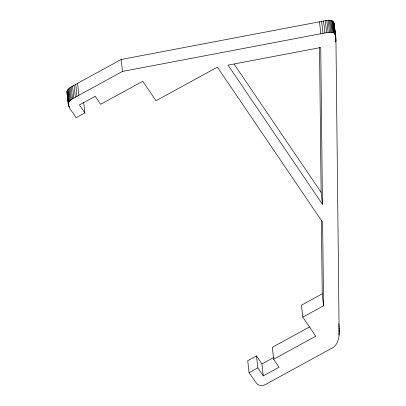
<?xml version="1.0" encoding="UTF-8"?>
<svg xmlns="http://www.w3.org/2000/svg" width="406" height="406" viewBox="0 0 406 406"><rect width="100%" height="100%" fill="white"/><g stroke="black" fill="none" stroke-linecap="round" stroke-linejoin="round"><path stroke-width="0.61" d="M309.418 327.008L272.294 347.303L273.629 359.244L279.069 367.257L263.276 375.89L261.936 363.954L256.501 355.94L247.726 360.736L249.066 372.672L255.552 382.021C257.658 385.984 262.57 386.608 266.097 384.167L330.276 349.058C339.502 345.318 339.7 334.671 339.066 326.272L336.001 44.411C335.569 40.676 336.848 35.926 333.996 32.942C329.814 31.125 325.115 33.328 320.831 33.744L122.5 71.431L78.906 95.268C75.349 97.795 69.517 99.013 68.238 103.713C68.944 109.138 73.613 113.086 76.105 117.73L84.879 112.929L83.677 102.251M68.447 105.296L67.107 93.36C66.097 87.569 74.024 86.021 77.566 83.326L121.161 59.494L319.492 21.802C324.054 21.396 333.615 17.189 334.341 24.705L335.808 37.839M321.42 220.473L322.217 293.848L301.46 305.195L302.8 317.137L315.746 336.219L273.629 359.244M302.8 317.137L323.557 305.784L322.648 222.29L217.398 67.152L155.985 100.729L142.78 81.271L100.668 104.296L95.232 96.283L79.439 104.915L84.879 112.929M261.936 363.954L273.918 357.402M249.066 372.672L257.84 367.877L256.501 355.94M234.166 64.173L321.116 192.332L322.45 204.274L228.05 65.127L320.75 47.512L322.45 204.274M257.84 367.877L263.276 375.89M334.158 23.67L335.894 39.204M334.747 30.069L335.031 32.581M335.173 33.84L335.381 35.723M335.595 37.611L335.945 40.752M333.91 22.792L335.249 34.728M335.133 34.941L335.275 36.2M335.554 38.712L335.909 41.854M333.585 22.061L334.925 33.997M335.579 40.641L335.721 41.899M333.169 21.467L334.508 33.404M332.656 21.005L333.996 32.942M332.027 20.665L333.367 32.602M331.281 20.437L332.621 32.378M330.398 20.32L331.732 32.257M329.367 20.3L330.707 32.236M328.18 20.371L329.52 32.307M326.825 20.523L328.165 32.465M325.287 20.752L326.627 32.688M323.562 21.046L324.901 32.987M321.633 21.401L322.973 33.338M319.492 21.802L320.831 33.744M338.782 323.76L339.066 326.272M338.807 326.328L339.091 328.84M338.817 328.652L339.101 331.164M338.802 330.743L339.081 333.255M338.807 333.255L339.02 335.138M322.217 293.848L323.557 305.784M121.161 59.494L122.5 71.431M77.566 83.326L78.906 95.268M75.694 84.357L77.033 96.293M74.009 85.29L75.349 97.227M72.517 86.143L73.856 98.079M71.207 86.93L72.547 98.871M70.081 87.666L71.42 99.607M69.132 88.366L70.471 100.302M68.355 89.036L69.695 100.977M67.746 89.701L69.086 101.642M67.305 90.371L68.644 102.307M69.086 105.92L69.228 107.179M67.026 91.056L68.416 103.053M68.624 104.936L68.766 106.194M66.899 91.771L68.269 104.474M334.341 24.705L334.605 28.811M319.537 47.583L321.116 192.332"/></g></svg>
